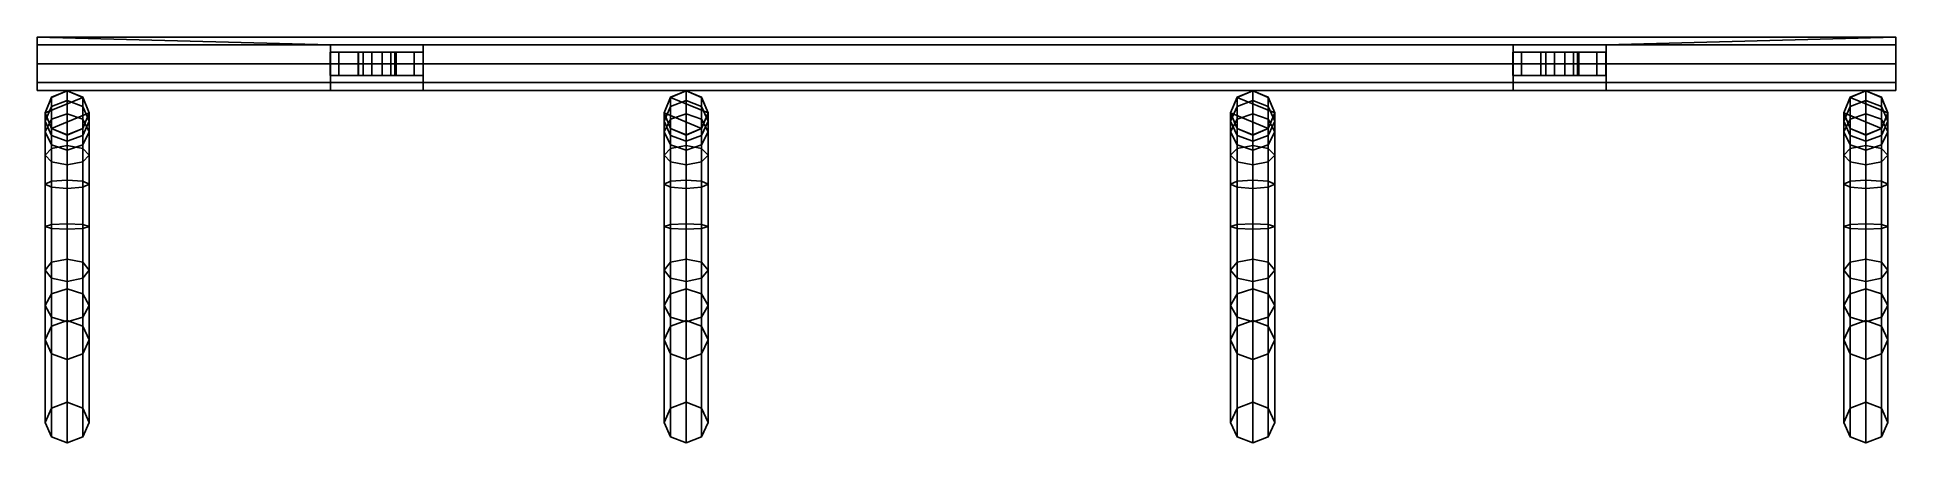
# Model space of a CAD drawing. Extents: x 0 to 160, y -35 to 0.
import ezdxf

# ---------------------------------------------------------------- set-up
doc = ezdxf.new("R2010")
doc.units = 0
doc.layers.add('ACESSORIO', color=254, linetype='CONTINUOUS')

msp = doc.modelspace()

# ---------------------------------------------------------------- linework, layer by layer
at = {"layer": 'ACESSORIO', "linetype": 'BYBLOCK'}
for points, invisible_edges in [([(1.24, -34.48, 20.95), (2.58, -31.48, 22.17), (1.24, -32, 21.96), (0.68, -33.24, 21.46)], 1), ([(3.93, -32, 21.96), (2.58, -35, 20.74), (1.24, -34.48, 20.95), (2.58, -31.48, 22.17)], 5), ([(3.93, -34.48, 20.95), (4.48, -33.24, 21.46), (3.93, -32, 21.96), (2.58, -35, 20.74)], 4), ([(54.51, -34.48, 20.95), (53.96, -33.24, 21.46), (54.51, -32, 21.96), (55.86, -35, 20.74)], 4), ([(54.51, -32, 21.96), (55.86, -35, 20.74), (57.2, -34.48, 20.95), (55.86, -31.48, 22.17)], 5), ([(57.2, -34.48, 20.95), (55.86, -31.48, 22.17), (57.2, -32, 21.96), (57.76, -33.24, 21.46)], 1), ([(103.29, -34.48, 20.95), (102.74, -33.24, 21.46), (103.29, -32, 21.96), (104.64, -35, 20.74)], 4), ([(103.29, -32, 21.96), (104.64, -35, 20.74), (105.98, -34.48, 20.95), (104.64, -31.48, 22.17)], 5), ([(105.98, -34.48, 20.95), (104.64, -31.48, 22.17), (105.98, -32, 21.96), (106.54, -33.24, 21.46)], 1), ([(156.07, -34.48, 20.95), (155.52, -33.24, 21.46), (156.07, -32, 21.96), (157.42, -35, 20.74)], 4), ([(156.07, -32, 21.96), (157.42, -35, 20.74), (158.76, -34.48, 20.95), (157.42, -31.48, 22.17)], 5), ([(158.76, -34.48, 20.95), (157.42, -31.48, 22.17), (158.76, -32, 21.96), (159.32, -33.24, 21.46)], 1)]:
    msp.add_3dface(points, dxfattribs=dict(at, invisible_edges=invisible_edges))

# ---------------------------------------------------------------- meshes
at = {"layer": 'ACESSORIO'}
mesh = msp.add_polyface(dxfattribs=at)
corners = [(160, -4.6, 61), (160, -4.6, 28.55), (127.06, -4.6, 61), (25.26, -4.6, 61), (0, -4.6, 61), (0, -4.6, 28.55), (160, -3.93, 62.63), (160, -3.93, 59.37), (160, -3.93, 30.18), (160, -3.93, 26.92), (135.06, -3.93, 62.63), (135.06, -3.93, 59.37), (33.24, -3.93, 62.63), (33.24, -3.93, 59.37), (0, -3.93, 62.63), (0, -3.93, 59.37), (0, -3.93, 30.18), (0, -3.93, 26.92), (135.03, -3.3, 59.34), (134.26, -3.3, 64.23), (132.7, -3.3, 61.39), (132.7, -3.3, 60.51), (132.6, -3.3, 65), (132.26, -3.3, 62.15), (131.5, -3.3, 59.32), (130.62, -3.3, 62.59), (129.86, -3.3, 59.76), (129.45, -3.3, 57), (129.43, -3.3, 61.39), (127.79, -3.3, 64.23), (127.79, -3.3, 57.77), (127.03, -3.3, 62.66), (33.22, -3.3, 59.34), (32.45, -3.3, 64.23), (30.89, -3.3, 61.39), (30.89, -3.3, 60.51), (30.79, -3.3, 65), (30.45, -3.3, 62.15), (29.69, -3.3, 59.32), (28.82, -3.3, 62.59), (28.06, -3.3, 59.76), (27.65, -3.3, 57), (27.62, -3.3, 61.39), (25.98, -3.3, 64.23), (25.98, -3.3, 57.77), (25.22, -3.3, 62.66), (160, -2.3, 58.7), (160, -2.3, 26.25), (135.06, -2.3, 63.3), (135.06, -2.3, 58.7), (33.24, -2.3, 63.3), (33.24, -2.3, 58.7), (25.26, -2.3, 63.3), (0, -2.3, 63.3), (0, -2.3, 58.7), (0, -2.3, 30.85), (0, -2.3, 26.25), (135.03, -1.3, 62.66), (135.03, -1.3, 59.34), (134.26, -1.3, 64.23), (134.26, -1.3, 57.77), (132.7, -1.3, 61.39), (132.6, -1.3, 57), (132.26, -1.3, 62.15), (131.5, -1.3, 62.59), (129.45, -1.3, 57), (127.79, -1.3, 57.77), (127.03, -1.3, 59.34), (33.22, -1.3, 62.66), (33.22, -1.3, 59.34), (32.45, -1.3, 64.23), (32.45, -1.3, 57.77), (30.89, -1.3, 61.39), (30.79, -1.3, 57), (30.45, -1.3, 62.15), (29.69, -1.3, 62.59), (27.65, -1.3, 57), (25.98, -1.3, 57.77), (25.22, -1.3, 59.34), (160, -0.67, 59.37), (160, -0.67, 26.92), (135.06, -0.67, 62.63), (135.06, -0.67, 59.37), (33.24, -0.67, 62.63), (33.24, -0.67, 59.37), (25.26, -0.67, 62.63), (0, -0.67, 62.63), (0, -0.67, 59.37), (0, -0.67, 30.18), (160, 0, 28.55), (135.06, -0.67, 61), (33.24, -0.67, 61), (25.26, -0.67, 61), (0, 0, 61), (0, 0, 28.55), (0, 0, 28.55), (0, 0, 61), (127.06, -0.67, 61), (160, 0, 28.55), (160, 0, 61), (160, 0, 61), (0, -0.67, 26.92), (0, -0.67, 26.92), (0, -0.67, 30.18), (0, -0.67, 59.37), (0, -0.67, 62.63), (25.26, -0.67, 59.37), (127.06, -0.67, 59.37), (127.06, -0.67, 62.63), (160, -0.67, 26.92), (160, -0.67, 30.18), (160, -0.67, 30.18), (160, -0.67, 59.37), (160, -0.67, 62.63), (160, -0.67, 62.63), (25.22, -1.3, 59.34), (25.22, -1.3, 62.66), (25.22, -1.3, 62.66), (25.98, -1.3, 57.77), (25.98, -1.3, 64.23), (25.98, -1.3, 64.23), (27.62, -1.3, 60.51), (27.62, -1.3, 60.51), (27.62, -1.3, 61.39), (27.62, -1.3, 61.39), (27.65, -1.3, 57), (27.65, -1.3, 65), (27.65, -1.3, 65), (28.06, -1.3, 59.76), (28.06, -1.3, 59.76), (28.06, -1.3, 62.15), (28.06, -1.3, 62.15), (28.82, -1.3, 59.32), (28.82, -1.3, 59.32), (28.82, -1.3, 62.59), (28.82, -1.3, 62.59), (29.69, -1.3, 59.32), (29.69, -1.3, 59.32), (29.69, -1.3, 62.59), (30.45, -1.3, 59.76), (30.45, -1.3, 59.76), (30.45, -1.3, 62.15), (30.79, -1.3, 57), (30.79, -1.3, 65), (30.79, -1.3, 65), (30.89, -1.3, 60.51), (30.89, -1.3, 60.51), (30.89, -1.3, 61.39), (32.45, -1.3, 57.77), (32.45, -1.3, 64.23), (33.22, -1.3, 59.34), (33.22, -1.3, 62.66), (127.03, -1.3, 59.34), (127.03, -1.3, 62.66), (127.03, -1.3, 62.66), (127.79, -1.3, 57.77), (127.79, -1.3, 64.23), (127.79, -1.3, 64.23), (129.43, -1.3, 60.51), (129.43, -1.3, 60.51), (129.43, -1.3, 61.39), (129.43, -1.3, 61.39), (129.45, -1.3, 57), (129.45, -1.3, 65), (129.45, -1.3, 65), (129.86, -1.3, 59.76), (129.86, -1.3, 59.76), (129.86, -1.3, 62.15), (129.86, -1.3, 62.15), (130.62, -1.3, 59.32), (130.62, -1.3, 59.32), (130.62, -1.3, 62.59), (130.62, -1.3, 62.59), (131.5, -1.3, 59.32), (131.5, -1.3, 59.32), (131.5, -1.3, 62.59), (132.26, -1.3, 59.76), (132.26, -1.3, 59.76), (132.26, -1.3, 62.15), (132.6, -1.3, 57), (132.6, -1.3, 65), (132.6, -1.3, 65), (132.7, -1.3, 60.51), (132.7, -1.3, 60.51), (132.7, -1.3, 61.39), (134.26, -1.3, 57.77), (134.26, -1.3, 64.23), (135.03, -1.3, 59.34), (135.03, -1.3, 62.66), (0, -2.3, 26.25), (0, -2.3, 30.85), (0, -2.3, 58.7), (0, -2.3, 63.3), (25.26, -2.3, 58.7), (127.06, -2.3, 58.7), (127.06, -2.3, 63.3), (160, -2.3, 26.25), (160, -2.3, 30.85), (160, -2.3, 30.85), (160, -2.3, 58.7), (160, -2.3, 63.3), (160, -2.3, 63.3), (25.22, -3.3, 59.34), (25.22, -3.3, 59.34), (25.22, -3.3, 62.66), (25.98, -3.3, 57.77), (25.98, -3.3, 64.23), (27.62, -3.3, 60.51), (27.62, -3.3, 60.51), (27.62, -3.3, 61.39), (27.65, -3.3, 57), (27.65, -3.3, 65), (27.65, -3.3, 65), (28.06, -3.3, 59.76), (28.06, -3.3, 62.15), (28.06, -3.3, 62.15), (28.82, -3.3, 59.32), (28.82, -3.3, 59.32), (28.82, -3.3, 62.59), (29.69, -3.3, 59.32), (29.69, -3.3, 62.59), (29.69, -3.3, 62.59), (30.45, -3.3, 59.76), (30.45, -3.3, 59.76), (30.45, -3.3, 62.15), (30.79, -3.3, 57), (30.79, -3.3, 57), (30.79, -3.3, 65), (30.89, -3.3, 60.51), (30.89, -3.3, 61.39), (32.45, -3.3, 57.77), (32.45, -3.3, 57.77), (32.45, -3.3, 64.23), (33.22, -3.3, 59.34), (33.22, -3.3, 62.66), (33.22, -3.3, 62.66), (127.03, -3.3, 59.34), (127.03, -3.3, 59.34), (127.03, -3.3, 62.66), (127.79, -3.3, 57.77), (127.79, -3.3, 64.23), (129.43, -3.3, 60.51), (129.43, -3.3, 60.51), (129.43, -3.3, 61.39), (129.45, -3.3, 57), (129.45, -3.3, 65), (129.45, -3.3, 65), (129.86, -3.3, 59.76), (129.86, -3.3, 62.15), (129.86, -3.3, 62.15), (130.62, -3.3, 59.32), (130.62, -3.3, 59.32), (130.62, -3.3, 62.59), (131.5, -3.3, 59.32), (131.5, -3.3, 62.59), (131.5, -3.3, 62.59), (132.26, -3.3, 59.76), (132.26, -3.3, 59.76), (132.26, -3.3, 62.15), (132.6, -3.3, 57), (132.6, -3.3, 57), (132.6, -3.3, 65), (132.7, -3.3, 60.51), (132.7, -3.3, 61.39), (134.26, -3.3, 57.77), (134.26, -3.3, 57.77), (134.26, -3.3, 64.23), (135.03, -3.3, 59.34), (135.03, -3.3, 62.66), (135.03, -3.3, 62.66), (0, -3.93, 26.92), (0, -3.93, 30.18), (0, -3.93, 59.37), (0, -3.93, 62.63), (25.26, -3.93, 59.37), (25.26, -3.93, 62.63), (127.06, -3.93, 59.37), (127.06, -3.93, 62.63), (160, -3.93, 26.92), (160, -3.93, 30.18), (160, -3.93, 59.37), (160, -3.93, 62.63), (0, -4.6, 28.55), (0, -4.6, 61), (33.24, -4.6, 61), (135.06, -4.6, 61), (160, -4.6, 28.55), (160, -4.6, 61)]
mesh.append_faces([[corners[k] for k in face] for face in [(281, 10, 285, 287), (200, 48, 10, 281), (113, 81, 48, 200), (99, 90, 81, 113), (112, 82, 90, 99), (199, 49, 82, 112), (280, 11, 49, 199), (287, 285, 11, 280), (191, 272, 4, 104), (104, 4, 14, 96), (96, 14, 192, 105), (79, 100, 114, 46), (46, 114, 201, 7), (7, 201, 6, 0), (12, 284, 2, 277), (50, 12, 277, 195), (83, 50, 195, 108), (91, 83, 108, 97), (84, 91, 97, 107), (51, 84, 107, 194), (13, 51, 194, 276), (284, 13, 276, 2), (273, 283, 3, 275), (53, 273, 275, 52), (86, 53, 52, 85), (93, 86, 85, 92), (87, 93, 92, 106), (54, 87, 106, 193), (15, 54, 193, 274), (283, 15, 274, 3), (286, 279, 271, 282), (279, 197, 190, 271), (197, 110, 103, 190), (110, 89, 94, 103), (89, 109, 101, 94), (109, 196, 189, 101), (196, 278, 270, 189), (278, 286, 282, 270), (56, 17, 5, 102), (102, 5, 16, 95), (95, 16, 55, 88), (80, 98, 111, 47), (47, 111, 198, 9), (9, 198, 8, 1), (226, 41, 125, 142), (203, 45, 116, 115), (212, 36, 143, 126), (235, 32, 150, 151), (118, 125, 41, 44), (231, 226, 142, 148), (119, 116, 45, 43), (149, 143, 36, 33), (115, 118, 44, 203), (32, 231, 148, 150), (126, 119, 43, 212), (151, 149, 33, 235), (35, 145, 139, 223), (34, 147, 145, 35), (38, 136, 132, 217), (223, 139, 136, 38), (40, 128, 121, 208), (217, 132, 128, 40), (42, 123, 130, 215), (208, 121, 123, 42), (39, 134, 138, 221), (215, 130, 134, 39), (147, 34, 37, 141), (221, 138, 141, 37), (74, 75, 144, 70), (74, 70, 68, 72), (72, 68, 69, 146), (140, 146, 69, 71), (140, 71, 73, 137), (133, 137, 73, 76), (129, 133, 76, 77), (129, 77, 78, 122), (124, 122, 78, 117), (131, 124, 117, 120), (131, 120, 127, 135), (135, 127, 144, 75), (214, 218, 211, 206), (214, 206, 204, 209), (209, 204, 202, 207), (213, 207, 202, 205), (213, 205, 210, 216), (216, 210, 225, 219), (222, 219, 225, 230), (222, 230, 233, 228), (229, 228, 233, 234), (224, 229, 234, 232), (224, 232, 227, 220), (218, 220, 227, 211), (260, 27, 162, 179), (237, 31, 153, 152), (246, 22, 180, 163), (269, 18, 187, 188), (155, 162, 27, 30), (265, 260, 179, 185), (156, 153, 31, 29), (186, 180, 22, 19), (152, 155, 30, 237), (18, 265, 185, 187), (163, 156, 29, 246), (188, 186, 19, 269), (21, 182, 176, 257), (20, 184, 182, 21), (24, 173, 169, 251), (257, 176, 173, 24), (26, 165, 158, 242), (251, 169, 165, 26), (28, 160, 167, 249), (242, 158, 160, 28), (25, 171, 175, 255), (249, 167, 171, 25), (184, 20, 23, 178), (255, 175, 178, 23), (63, 64, 181, 59), (63, 59, 57, 61), (61, 57, 58, 183), (177, 183, 58, 60), (177, 60, 62, 174), (170, 174, 62, 65), (166, 170, 65, 66), (166, 66, 67, 159), (161, 159, 67, 154), (168, 161, 154, 157), (168, 157, 164, 172), (172, 164, 181, 64), (248, 252, 245, 240), (248, 240, 238, 243), (243, 238, 236, 241), (247, 241, 236, 239), (247, 239, 244, 250), (250, 244, 259, 253), (256, 253, 259, 264), (256, 264, 267, 262), (263, 262, 267, 268), (258, 263, 268, 266), (258, 266, 261, 254), (252, 254, 261, 245)]])
mesh = msp.add_polyface(dxfattribs=at)
corners = [(3.93, -27.31, 8.77), (4.48, -26.12, 9.4), (1.24, -24.93, 10.04), (3.93, -24.93, 10.04), (3.93, -24.15, 4.62), (4.48, -23.15, 5.51), (1.24, -22.14, 6.4), (3.93, -22.14, 6.4), (3.93, -20.78, 2.09), (4.48, -20.1, 3.28), (1.24, -19.42, 4.46), (3.93, -19.42, 4.46), (3.93, -16.5, 0.56), (4.48, -16.34, 1.92), (1.24, -16.17, 3.28), (3.93, -16.17, 3.28), (1.24, -12.95, 3.91), (0.68, -12.69, 2.58), (1.24, -12.44, 1.25), (2.58, -12.33, 0.7), (1.24, -10.77, 5.38), (0.68, -10.18, 4.16), (1.24, -9.6, 2.94), (2.58, -9.35, 2.43), (3.93, -8.48, 9.88), (2.58, -8.45, 12.2), (2.58, -8.44, 63.09), (3.93, -7.89, 12.2), (3.93, -7.88, 63.09), (1.24, -7.08, 5.94), (4.48, -7.24, 9.33), (2.58, -6.63, 5.62), (4.48, -6.54, 12.2), (2.58, -5.48, 8.55), (1.24, -5.2, 63.09), (3.93, -5.19, 12.19), (2.58, -4.64, 63.09), (2.58, -4.63, 12.19), (2.58, -4.64, 63.09), (1.24, -5.19, 12.19), (3.93, -5.2, 63.09), (3.93, -5.2, 63.09), (1.24, -5.2, 63.09), (3.93, -6, 8.78), (1.24, -6, 8.78), (4.48, -6.54, 63.09), (4.48, -6.54, 63.09), (0.68, -6.54, 12.2), (0.68, -6.54, 63.09), (0.68, -6.54, 63.09), (0.68, -7.24, 9.33), (3.93, -7.08, 5.94), (3.93, -7.88, 63.09), (1.24, -7.88, 63.09), (1.24, -7.88, 63.09), (1.24, -7.89, 12.2), (2.58, -8.44, 63.09), (1.24, -8.48, 9.88), (4.48, -8.18, 6.71), (0.68, -8.18, 6.71), (2.58, -8.99, 10.11), (3.93, -9.28, 7.49), (1.24, -9.28, 7.49), (2.58, -9.74, 7.81), (3.93, -9.6, 2.94), (4.48, -10.18, 4.16), (3.93, -10.77, 5.38), (2.58, -11.01, 5.89), (3.93, -12.44, 1.25), (4.48, -12.69, 2.58), (3.93, -12.95, 3.91), (2.58, -13.05, 4.46), (2.58, -16.11, 3.85), (0.68, -16.34, 1.92), (1.24, -16.5, 0.56), (2.58, -16.57), (2.58, -19.14, 4.95), (0.68, -20.1, 3.28), (1.24, -20.78, 2.09), (2.58, -21.07, 1.6), (2.58, -21.72, 6.77), (0.68, -23.15, 5.51), (1.24, -24.15, 4.62), (2.58, -24.57, 4.25), (2.58, -24.44, 10.3), (0.68, -26.12, 9.4), (2.58, -31.48, 22.17), (3.93, -32, 21.96), (1.24, -32, 21.96), (1.24, -27.31, 8.77), (2.58, -27.8, 8.5), (4.48, -33.24, 21.46), (0.68, -33.24, 21.46), (3.93, -34.48, 20.95), (1.24, -34.48, 20.95), (2.58, -35, 20.74)]
mesh.append_faces([[corners[k] for k in face] for face in [(56, 52, 27, 25), (52, 45, 32, 27), (45, 40, 35, 32), (40, 36, 37, 35), (36, 42, 39, 37), (42, 48, 47, 39), (48, 53, 55, 47), (53, 56, 25, 55), (24, 60, 25, 27), (30, 24, 27, 32), (43, 30, 32, 35), (33, 43, 35, 37), (44, 33, 37, 39), (50, 44, 39, 47), (57, 50, 47, 55), (60, 57, 55, 25), (61, 63, 60, 24), (58, 61, 24, 30), (51, 58, 30, 43), (31, 51, 43, 33), (29, 31, 33, 44), (59, 29, 44, 50), (62, 59, 50, 57), (63, 62, 57, 60), (63, 61, 66, 67), (61, 58, 65, 66), (58, 51, 64, 65), (51, 31, 23, 64), (31, 29, 22, 23), (29, 59, 21, 22), (59, 62, 20, 21), (62, 63, 67, 20), (70, 71, 67, 66), (69, 70, 66, 65), (68, 69, 65, 64), (19, 68, 64, 23), (18, 19, 23, 22), (17, 18, 22, 21), (16, 17, 21, 20), (71, 16, 20, 67), (15, 72, 71, 70), (13, 15, 70, 69), (12, 13, 69, 68), (75, 12, 68, 19), (74, 75, 19, 18), (73, 74, 18, 17), (14, 73, 17, 16), (72, 14, 16, 71), (11, 76, 72, 15), (9, 11, 15, 13), (8, 9, 13, 12), (79, 8, 12, 75), (78, 79, 75, 74), (77, 78, 74, 73), (10, 77, 73, 14), (76, 10, 14, 72), (76, 11, 7, 80), (11, 9, 5, 7), (9, 8, 4, 5), (8, 79, 83, 4), (79, 78, 82, 83), (78, 77, 81, 82), (77, 10, 6, 81), (10, 76, 80, 6), (80, 7, 3, 84), (7, 5, 1, 3), (5, 4, 0, 1), (4, 83, 90, 0), (83, 82, 89, 90), (82, 81, 85, 89), (81, 6, 2, 85), (6, 80, 84, 2), (87, 86, 84, 3), (91, 87, 3, 1), (93, 91, 1, 0), (95, 93, 0, 90), (94, 95, 90, 89), (92, 94, 89, 85), (88, 92, 85, 2), (86, 88, 2, 84), (34, 38, 41, 49), (49, 41, 46, 54), (54, 46, 28, 26)]])
mesh = msp.add_polyface(dxfattribs=at)
corners = [(54.51, -27.31, 8.77), (53.96, -26.12, 9.4), (57.2, -24.93, 10.04), (54.51, -24.93, 10.04), (54.51, -24.15, 4.62), (53.96, -23.15, 5.51), (57.2, -22.14, 6.4), (54.51, -22.14, 6.4), (54.51, -20.78, 2.09), (53.96, -20.1, 3.28), (57.2, -19.42, 4.46), (54.51, -19.42, 4.46), (54.51, -16.5, 0.56), (53.96, -16.34, 1.92), (57.2, -16.17, 3.28), (54.51, -16.17, 3.28), (57.2, -12.95, 3.91), (57.76, -12.69, 2.58), (57.2, -12.44, 1.25), (55.86, -12.33, 0.7), (57.2, -10.77, 5.38), (57.76, -10.18, 4.16), (57.2, -9.6, 2.94), (55.86, -9.35, 2.43), (54.51, -8.48, 9.88), (55.86, -8.45, 12.2), (55.86, -8.44, 63.09), (54.51, -7.89, 12.2), (54.51, -7.88, 63.09), (57.2, -7.08, 5.94), (53.96, -7.24, 9.33), (55.86, -6.63, 5.62), (53.96, -6.54, 12.2), (55.86, -5.48, 8.55), (57.2, -5.2, 63.09), (54.51, -5.19, 12.19), (55.86, -4.64, 63.09), (55.86, -4.63, 12.19), (55.86, -4.64, 63.09), (57.2, -5.19, 12.19), (54.51, -5.2, 63.09), (54.51, -5.2, 63.09), (57.2, -5.2, 63.09), (54.51, -6, 8.78), (57.2, -6, 8.78), (53.96, -6.54, 63.09), (53.96, -6.54, 63.09), (57.76, -6.54, 12.2), (57.76, -6.54, 63.09), (57.76, -6.54, 63.09), (57.76, -7.24, 9.33), (54.51, -7.08, 5.94), (54.51, -7.88, 63.09), (57.2, -7.88, 63.09), (57.2, -7.88, 63.09), (57.2, -7.89, 12.2), (55.86, -8.44, 63.09), (57.2, -8.48, 9.88), (53.96, -8.18, 6.71), (57.76, -8.18, 6.71), (55.86, -8.99, 10.11), (54.51, -9.28, 7.49), (57.2, -9.28, 7.49), (55.86, -9.74, 7.81), (54.51, -9.6, 2.94), (53.96, -10.18, 4.16), (54.51, -10.77, 5.38), (55.86, -11.01, 5.89), (54.51, -12.44, 1.25), (53.96, -12.69, 2.58), (54.51, -12.95, 3.91), (55.86, -13.05, 4.46), (55.86, -16.11, 3.85), (57.76, -16.34, 1.92), (57.2, -16.5, 0.56), (55.86, -16.57), (55.86, -19.14, 4.95), (57.76, -20.1, 3.28), (57.2, -20.78, 2.09), (55.86, -21.07, 1.6), (55.86, -21.72, 6.77), (57.76, -23.15, 5.51), (57.2, -24.15, 4.62), (55.86, -24.57, 4.25), (55.86, -24.44, 10.3), (57.76, -26.12, 9.4), (55.86, -31.48, 22.17), (54.51, -32, 21.96), (57.2, -32, 21.96), (57.2, -27.31, 8.77), (55.86, -27.8, 8.5), (53.96, -33.24, 21.46), (57.76, -33.24, 21.46), (54.51, -34.48, 20.95), (57.2, -34.48, 20.95), (55.86, -35, 20.74)]
mesh.append_faces([[corners[k] for k in face] for face in [(56, 52, 27, 25), (52, 45, 32, 27), (45, 40, 35, 32), (40, 36, 37, 35), (36, 42, 39, 37), (42, 48, 47, 39), (48, 53, 55, 47), (53, 56, 25, 55), (24, 60, 25, 27), (30, 24, 27, 32), (43, 30, 32, 35), (33, 43, 35, 37), (44, 33, 37, 39), (50, 44, 39, 47), (57, 50, 47, 55), (60, 57, 55, 25), (61, 63, 60, 24), (58, 61, 24, 30), (51, 58, 30, 43), (31, 51, 43, 33), (29, 31, 33, 44), (59, 29, 44, 50), (62, 59, 50, 57), (63, 62, 57, 60), (63, 61, 66, 67), (61, 58, 65, 66), (58, 51, 64, 65), (51, 31, 23, 64), (31, 29, 22, 23), (29, 59, 21, 22), (59, 62, 20, 21), (62, 63, 67, 20), (70, 71, 67, 66), (69, 70, 66, 65), (68, 69, 65, 64), (19, 68, 64, 23), (18, 19, 23, 22), (17, 18, 22, 21), (16, 17, 21, 20), (71, 16, 20, 67), (15, 72, 71, 70), (13, 15, 70, 69), (12, 13, 69, 68), (75, 12, 68, 19), (74, 75, 19, 18), (73, 74, 18, 17), (14, 73, 17, 16), (72, 14, 16, 71), (11, 76, 72, 15), (9, 11, 15, 13), (8, 9, 13, 12), (79, 8, 12, 75), (78, 79, 75, 74), (77, 78, 74, 73), (10, 77, 73, 14), (76, 10, 14, 72), (76, 11, 7, 80), (11, 9, 5, 7), (9, 8, 4, 5), (8, 79, 83, 4), (79, 78, 82, 83), (78, 77, 81, 82), (77, 10, 6, 81), (10, 76, 80, 6), (80, 7, 3, 84), (7, 5, 1, 3), (5, 4, 0, 1), (4, 83, 90, 0), (83, 82, 89, 90), (82, 81, 85, 89), (81, 6, 2, 85), (6, 80, 84, 2), (87, 86, 84, 3), (91, 87, 3, 1), (93, 91, 1, 0), (95, 93, 0, 90), (94, 95, 90, 89), (92, 94, 89, 85), (88, 92, 85, 2), (86, 88, 2, 84), (34, 38, 41, 49), (49, 41, 46, 54), (54, 46, 28, 26)]])
mesh = msp.add_polyface(dxfattribs=at)
corners = [(103.29, -27.31, 8.77), (102.74, -26.12, 9.4), (105.98, -24.93, 10.04), (103.29, -24.93, 10.04), (103.29, -24.15, 4.62), (102.74, -23.15, 5.51), (105.98, -22.14, 6.4), (103.29, -22.14, 6.4), (103.29, -20.78, 2.09), (102.74, -20.1, 3.28), (105.98, -19.42, 4.46), (103.29, -19.42, 4.46), (103.29, -16.5, 0.56), (102.74, -16.34, 1.92), (105.98, -16.17, 3.28), (103.29, -16.17, 3.28), (105.98, -12.95, 3.91), (106.54, -12.69, 2.58), (105.98, -12.44, 1.25), (104.64, -12.33, 0.7), (105.98, -10.77, 5.38), (106.54, -10.18, 4.16), (105.98, -9.6, 2.94), (104.64, -9.35, 2.43), (103.29, -8.48, 9.88), (104.64, -8.45, 12.2), (104.64, -8.44, 63.09), (103.29, -7.89, 12.2), (103.29, -7.88, 63.09), (105.98, -7.08, 5.94), (102.74, -7.24, 9.33), (104.64, -6.63, 5.62), (102.74, -6.54, 12.2), (104.64, -5.48, 8.55), (105.98, -5.2, 63.09), (103.29, -5.19, 12.19), (104.64, -4.64, 63.09), (104.64, -4.63, 12.19), (104.64, -4.64, 63.09), (105.98, -5.19, 12.19), (103.29, -5.2, 63.09), (103.29, -5.2, 63.09), (105.98, -5.2, 63.09), (103.29, -6, 8.78), (105.98, -6, 8.78), (102.74, -6.54, 63.09), (102.74, -6.54, 63.09), (106.54, -6.54, 12.2), (106.54, -6.54, 63.09), (106.54, -6.54, 63.09), (106.54, -7.24, 9.33), (103.29, -7.08, 5.94), (103.29, -7.88, 63.09), (105.98, -7.88, 63.09), (105.98, -7.88, 63.09), (105.98, -7.89, 12.2), (104.64, -8.44, 63.09), (105.98, -8.48, 9.88), (102.74, -8.18, 6.71), (106.54, -8.18, 6.71), (104.64, -8.99, 10.11), (103.29, -9.28, 7.49), (105.98, -9.28, 7.49), (104.64, -9.74, 7.81), (103.29, -9.6, 2.94), (102.74, -10.18, 4.16), (103.29, -10.77, 5.38), (104.64, -11.01, 5.89), (103.29, -12.44, 1.25), (102.74, -12.69, 2.58), (103.29, -12.95, 3.91), (104.64, -13.05, 4.46), (104.64, -16.11, 3.85), (106.54, -16.34, 1.92), (105.98, -16.5, 0.56), (104.64, -16.57), (104.64, -19.14, 4.95), (106.54, -20.1, 3.28), (105.98, -20.78, 2.09), (104.64, -21.07, 1.6), (104.64, -21.72, 6.77), (106.54, -23.15, 5.51), (105.98, -24.15, 4.62), (104.64, -24.57, 4.25), (104.64, -24.44, 10.3), (106.54, -26.12, 9.4), (104.64, -31.48, 22.17), (103.29, -32, 21.96), (105.98, -32, 21.96), (105.98, -27.31, 8.77), (104.64, -27.8, 8.5), (102.74, -33.24, 21.46), (106.54, -33.24, 21.46), (103.29, -34.48, 20.95), (105.98, -34.48, 20.95), (104.64, -35, 20.74)]
mesh.append_faces([[corners[k] for k in face] for face in [(56, 52, 27, 25), (52, 45, 32, 27), (45, 40, 35, 32), (40, 36, 37, 35), (36, 42, 39, 37), (42, 48, 47, 39), (48, 53, 55, 47), (53, 56, 25, 55), (24, 60, 25, 27), (30, 24, 27, 32), (43, 30, 32, 35), (33, 43, 35, 37), (44, 33, 37, 39), (50, 44, 39, 47), (57, 50, 47, 55), (60, 57, 55, 25), (61, 63, 60, 24), (58, 61, 24, 30), (51, 58, 30, 43), (31, 51, 43, 33), (29, 31, 33, 44), (59, 29, 44, 50), (62, 59, 50, 57), (63, 62, 57, 60), (63, 61, 66, 67), (61, 58, 65, 66), (58, 51, 64, 65), (51, 31, 23, 64), (31, 29, 22, 23), (29, 59, 21, 22), (59, 62, 20, 21), (62, 63, 67, 20), (70, 71, 67, 66), (69, 70, 66, 65), (68, 69, 65, 64), (19, 68, 64, 23), (18, 19, 23, 22), (17, 18, 22, 21), (16, 17, 21, 20), (71, 16, 20, 67), (15, 72, 71, 70), (13, 15, 70, 69), (12, 13, 69, 68), (75, 12, 68, 19), (74, 75, 19, 18), (73, 74, 18, 17), (14, 73, 17, 16), (72, 14, 16, 71), (11, 76, 72, 15), (9, 11, 15, 13), (8, 9, 13, 12), (79, 8, 12, 75), (78, 79, 75, 74), (77, 78, 74, 73), (10, 77, 73, 14), (76, 10, 14, 72), (76, 11, 7, 80), (11, 9, 5, 7), (9, 8, 4, 5), (8, 79, 83, 4), (79, 78, 82, 83), (78, 77, 81, 82), (77, 10, 6, 81), (10, 76, 80, 6), (80, 7, 3, 84), (7, 5, 1, 3), (5, 4, 0, 1), (4, 83, 90, 0), (83, 82, 89, 90), (82, 81, 85, 89), (81, 6, 2, 85), (6, 80, 84, 2), (87, 86, 84, 3), (91, 87, 3, 1), (93, 91, 1, 0), (95, 93, 0, 90), (94, 95, 90, 89), (92, 94, 89, 85), (88, 92, 85, 2), (86, 88, 2, 84), (34, 38, 41, 49), (49, 41, 46, 54), (54, 46, 28, 26)]])
mesh = msp.add_polyface(dxfattribs=at)
corners = [(156.07, -27.31, 8.77), (155.52, -26.12, 9.4), (158.76, -24.93, 10.04), (156.07, -24.93, 10.04), (156.07, -24.15, 4.62), (155.52, -23.15, 5.51), (158.76, -22.14, 6.4), (156.07, -22.14, 6.4), (156.07, -20.78, 2.09), (155.52, -20.1, 3.28), (158.76, -19.42, 4.46), (156.07, -19.42, 4.46), (156.07, -16.5, 0.56), (155.52, -16.34, 1.92), (158.76, -16.17, 3.28), (156.07, -16.17, 3.28), (158.76, -12.95, 3.91), (159.32, -12.69, 2.58), (158.76, -12.44, 1.25), (157.42, -12.33, 0.7), (158.76, -10.77, 5.38), (159.32, -10.18, 4.16), (158.76, -9.6, 2.94), (157.42, -9.35, 2.43), (156.07, -8.48, 9.88), (157.42, -8.45, 12.2), (157.42, -8.44, 63.09), (156.07, -7.89, 12.2), (156.07, -7.88, 63.09), (158.76, -7.08, 5.94), (155.52, -7.24, 9.33), (157.42, -6.63, 5.62), (155.52, -6.54, 12.2), (157.42, -5.48, 8.55), (158.76, -5.2, 63.09), (156.07, -5.19, 12.19), (157.42, -4.64, 63.09), (157.42, -4.63, 12.19), (157.42, -4.64, 63.09), (158.76, -5.19, 12.19), (156.07, -5.2, 63.09), (156.07, -5.2, 63.09), (158.76, -5.2, 63.09), (156.07, -6, 8.78), (158.76, -6, 8.78), (155.52, -6.54, 63.09), (155.52, -6.54, 63.09), (159.32, -6.54, 12.2), (159.32, -6.54, 63.09), (159.32, -6.54, 63.09), (159.32, -7.24, 9.33), (156.07, -7.08, 5.94), (156.07, -7.88, 63.09), (158.76, -7.88, 63.09), (158.76, -7.88, 63.09), (158.76, -7.89, 12.2), (157.42, -8.44, 63.09), (158.76, -8.48, 9.88), (155.52, -8.18, 6.71), (159.32, -8.18, 6.71), (157.42, -8.99, 10.11), (156.07, -9.28, 7.49), (158.76, -9.28, 7.49), (157.42, -9.74, 7.81), (156.07, -9.6, 2.94), (155.52, -10.18, 4.16), (156.07, -10.77, 5.38), (157.42, -11.01, 5.89), (156.07, -12.44, 1.25), (155.52, -12.69, 2.58), (156.07, -12.95, 3.91), (157.42, -13.05, 4.46), (157.42, -16.11, 3.85), (159.32, -16.34, 1.92), (158.76, -16.5, 0.56), (157.42, -16.57), (157.42, -19.14, 4.95), (159.32, -20.1, 3.28), (158.76, -20.78, 2.09), (157.42, -21.07, 1.6), (157.42, -21.72, 6.77), (159.32, -23.15, 5.51), (158.76, -24.15, 4.62), (157.42, -24.57, 4.25), (157.42, -24.44, 10.3), (159.32, -26.12, 9.4), (157.42, -31.48, 22.17), (156.07, -32, 21.96), (158.76, -32, 21.96), (158.76, -27.31, 8.77), (157.42, -27.8, 8.5), (155.52, -33.24, 21.46), (159.32, -33.24, 21.46), (156.07, -34.48, 20.95), (158.76, -34.48, 20.95), (157.42, -35, 20.74)]
mesh.append_faces([[corners[k] for k in face] for face in [(56, 52, 27, 25), (52, 45, 32, 27), (45, 40, 35, 32), (40, 36, 37, 35), (36, 42, 39, 37), (42, 48, 47, 39), (48, 53, 55, 47), (53, 56, 25, 55), (24, 60, 25, 27), (30, 24, 27, 32), (43, 30, 32, 35), (33, 43, 35, 37), (44, 33, 37, 39), (50, 44, 39, 47), (57, 50, 47, 55), (60, 57, 55, 25), (61, 63, 60, 24), (58, 61, 24, 30), (51, 58, 30, 43), (31, 51, 43, 33), (29, 31, 33, 44), (59, 29, 44, 50), (62, 59, 50, 57), (63, 62, 57, 60), (63, 61, 66, 67), (61, 58, 65, 66), (58, 51, 64, 65), (51, 31, 23, 64), (31, 29, 22, 23), (29, 59, 21, 22), (59, 62, 20, 21), (62, 63, 67, 20), (70, 71, 67, 66), (69, 70, 66, 65), (68, 69, 65, 64), (19, 68, 64, 23), (18, 19, 23, 22), (17, 18, 22, 21), (16, 17, 21, 20), (71, 16, 20, 67), (15, 72, 71, 70), (13, 15, 70, 69), (12, 13, 69, 68), (75, 12, 68, 19), (74, 75, 19, 18), (73, 74, 18, 17), (14, 73, 17, 16), (72, 14, 16, 71), (11, 76, 72, 15), (9, 11, 15, 13), (8, 9, 13, 12), (79, 8, 12, 75), (78, 79, 75, 74), (77, 78, 74, 73), (10, 77, 73, 14), (76, 10, 14, 72), (76, 11, 7, 80), (11, 9, 5, 7), (9, 8, 4, 5), (8, 79, 83, 4), (79, 78, 82, 83), (78, 77, 81, 82), (77, 10, 6, 81), (10, 76, 80, 6), (80, 7, 3, 84), (7, 5, 1, 3), (5, 4, 0, 1), (4, 83, 90, 0), (83, 82, 89, 90), (82, 81, 85, 89), (81, 6, 2, 85), (6, 80, 84, 2), (87, 86, 84, 3), (91, 87, 3, 1), (93, 91, 1, 0), (95, 93, 0, 90), (94, 95, 90, 89), (92, 94, 89, 85), (88, 92, 85, 2), (86, 88, 2, 84), (34, 38, 41, 49), (49, 41, 46, 54), (54, 46, 28, 26)]])

doc.saveas('drawing.dxf')
